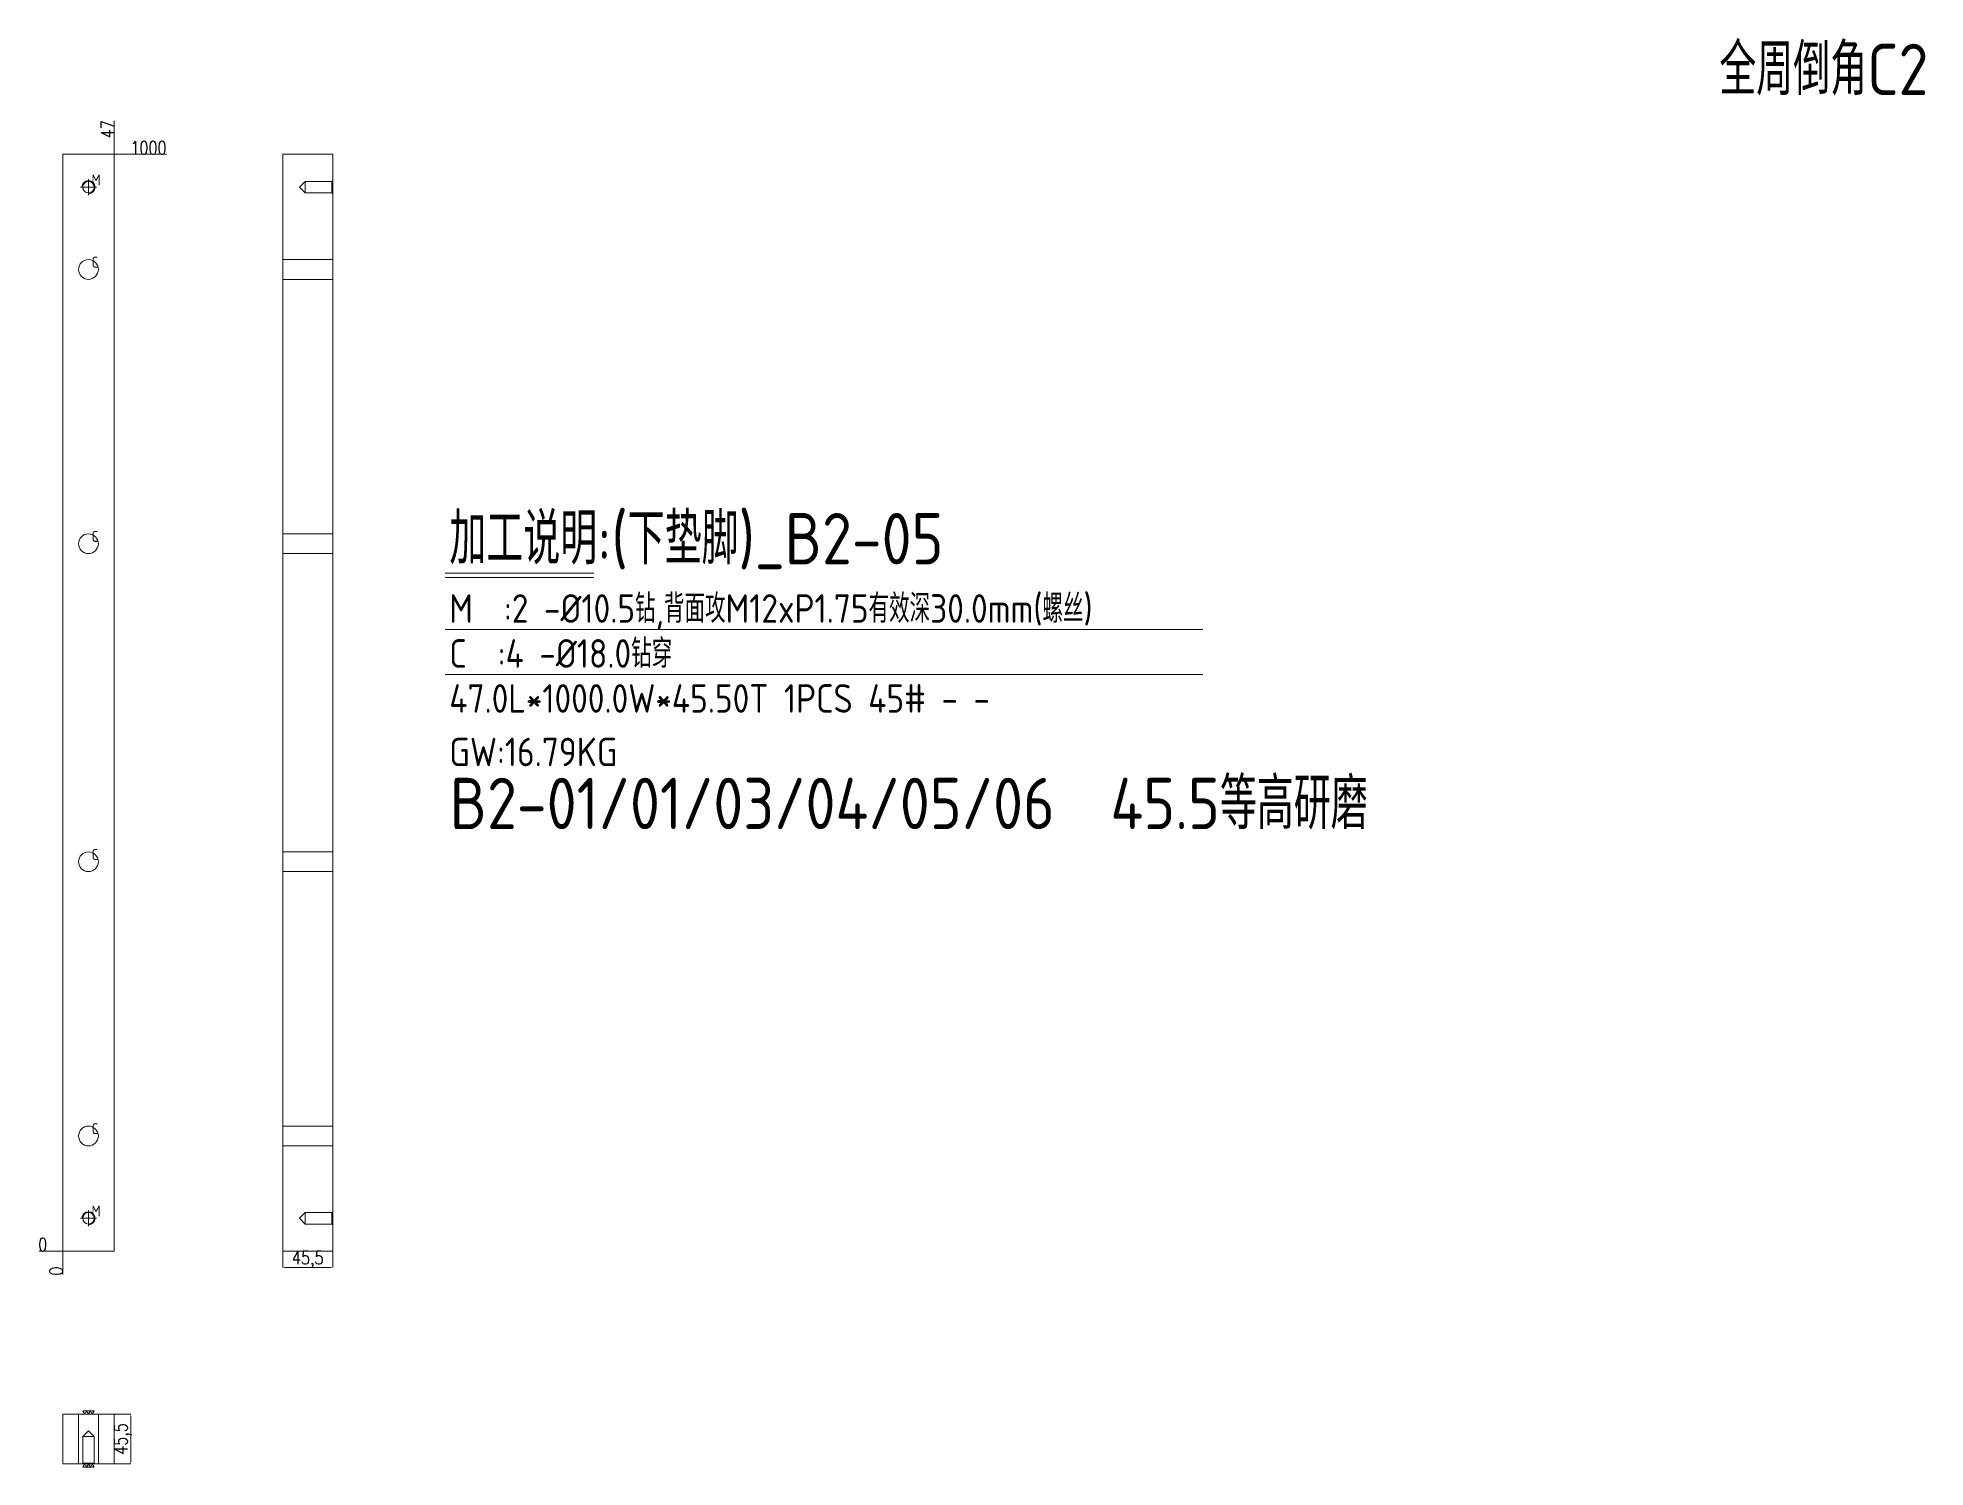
# Model space of a CAD drawing. Header units: millimetres. Extents: x 19503 to 21224, y 6335 to 7638.
import ezdxf

# ---------------------------------------------------------------- set-up
doc = ezdxf.new("R2010")
doc.units = ezdxf.units.MM
doc.linetypes.add('CENTER', pattern=[0])
doc.linetypes.add('DASHED', pattern=[0])
for name, color, linetype, lineweight in [('B2', 8, 'Continuous', 20), ('B2_W', 7, 'Continuous', 25), ('DIM', 4, 'Continuous', 20)]:
    doc.layers.add(name, color=color, linetype=linetype, lineweight=lineweight)
doc.styles.add('gbenor', font='gbenor.shx', dxfattribs={"bigfont": 'gbcbig.shx'})
doc.styles.add('TXT', font='txt.shx', dxfattribs={"width": 0.8, "bigfont": 'ctxt.shx'})
doc.dimstyles.new('零件', dxfattribs={"dimscale": 1.5, "dimtxt": 8, "dimasz": 1, "dimexe": 0, "dimexo": 0, "dimgap": 0, "dimtad": 1, "dimtxsty": 'TXT', "dimcen": 0, "dimclrd": 252, "dimclre": 252, "dimclrt": 4, "dimazin": 3, "dimtp": 0.001, "dimtm": 0.001, "dimtfac": 1, "dimtmove": 0, "dimatfit": 3, "dimlwd": 5, "dimlwe": 5})

# ---------------------------------------------------------------- blocks, each defined once
blk = doc.blocks.new('*D1107')
at = {"layer": 'Defpoints', "color": 0}
for p in [(19573.2, 7531.8), (19588.2, 7531.8), (19526.2, 6531.8)]:
    blk.add_point(p, dxfattribs=at)
at = {"layer": 'DIM', "color": 252, "lineweight": 5}
for p, q in [((19573.2, 7531.8), (19582.2, 7531.8)), ((19582.2, 7531.8), (19585.2, 7531.8)), ((19585.2, 7531.8), (19620.7, 7531.8))]:
    blk.add_line(p, q, dxfattribs=at)
at = {"layer": 'DIM', "color": 4, "lineweight": 5, "insert": (19604.4, 7537.8), "char_height": 12, "attachment_point": 5, "style": 'TXT'}
blk.add_mtext('1000', dxfattribs=at)
blk = doc.blocks.new('*D1108')
at = {"layer": 'Defpoints', "color": 0}
for p in [(19511.2, 6531.8), (19526.2, 6531.8), (19526.2, 6531.8)]:
    blk.add_point(p, dxfattribs=at)
at = {"layer": 'DIM', "color": 252, "lineweight": 5}
blk.add_line((19526.2, 6531.8), (19504.8, 6531.8), dxfattribs=at)
at = {"layer": 'DIM', "color": 4, "lineweight": 5, "insert": (19508, 6537.8), "char_height": 12, "attachment_point": 5, "style": 'TXT'}
blk.add_mtext('0', dxfattribs=at)
blk = doc.blocks.new('*D1109')
at = {"layer": 'Defpoints', "color": 0}
for p in [(19526.2, 6531.8), (19526.2, 6531.8), (19526.2, 6516.8)]:
    blk.add_point(p, dxfattribs=at)
at = {"layer": 'DIM', "color": 252, "lineweight": 5}
blk.add_line((19526.2, 6531.8), (19526.2, 6510.4), dxfattribs=at)
at = {"layer": 'DIM', "color": 4, "lineweight": 5, "insert": (19520.2, 6513.6), "char_height": 12, "attachment_point": 5, "rotation": 90, "style": 'TXT'}
blk.add_mtext('0', dxfattribs=at)
blk = doc.blocks.new('*D1110')
at = {"layer": 'Defpoints', "color": 0}
for p in [(19573.2, 7546.8), (19573.2, 7531.8), (19526.2, 6531.8)]:
    blk.add_point(p, dxfattribs=at)
at = {"layer": 'DIM', "color": 252, "lineweight": 5}
blk.add_line((19573.2, 7531.8), (19573.2, 7562.4), dxfattribs=at)
at = {"layer": 'DIM', "color": 4, "lineweight": 5, "insert": (19567.2, 7554.6), "char_height": 12, "attachment_point": 5, "rotation": 90, "style": 'TXT'}
blk.add_mtext('47', dxfattribs=at)
blk = doc.blocks.new('*D1111')
at = {"layer": 'Defpoints', "color": 0}
for p in [(19573.2, 6383.3), (19573.2, 6337.8), (19588.2, 6337.8)]:
    blk.add_point(p, dxfattribs=at)
at = {"layer": 'DIM', "color": 252, "lineweight": 5}
for p, q in [((19573.2, 6383.3), (19588.2, 6383.3)), ((19588.2, 6381.8), (19588.2, 6339.3)), ((19573.2, 6337.8), (19588.2, 6337.8))]:
    blk.add_line(p, q, dxfattribs=at)
at = {"layer": 'DIM', "color": 252}
for points in [[(19588.5, 6381.8), (19588, 6381.8), (19588.2, 6383.3)], [(19588, 6339.3), (19588.5, 6339.3), (19588.2, 6337.8)]]:
    blk.add_solid(points, dxfattribs=at)
at = {"layer": 'DIM', "color": 4, "lineweight": 5, "insert": (19581.1, 6360.6), "char_height": 12, "attachment_point": 5, "rotation": 90, "style": 'TXT'}
blk.add_mtext('45,5', dxfattribs=at)
blk = doc.blocks.new('*D1112')
at = {"layer": 'Defpoints', "color": 0}
for p in [(19726.9, 6531.8), (19772.4, 6531.8), (19772.4, 6516.8)]:
    blk.add_point(p, dxfattribs=at)
at = {"layer": 'DIM', "color": 252, "lineweight": 5}
for p, q in [((19726.9, 6531.8), (19726.9, 6516.8)), ((19772.4, 6531.8), (19772.4, 6516.8)), ((19728.4, 6516.8), (19770.9, 6516.8))]:
    blk.add_line(p, q, dxfattribs=at)
at = {"layer": 'DIM', "color": 252}
for points in [[(19728.4, 6517.1), (19728.4, 6516.6), (19726.9, 6516.8)], [(19770.9, 6516.6), (19770.9, 6517.1), (19772.4, 6516.8)]]:
    blk.add_solid(points, dxfattribs=at)
at = {"layer": 'DIM', "color": 4, "lineweight": 5, "insert": (19749.6, 6524), "char_height": 12, "attachment_point": 5, "style": 'TXT'}
blk.add_mtext('45,5', dxfattribs=at)

msp = doc.modelspace()

# ---------------------------------------------------------------- linework, layer by layer
at = {"layer": 'B2', "color": 135, "linetype": 'Continuous', "lineweight": 5}
for p, q in [((19526.209, 7531.81), (19573.209, 7531.81)), ((19526.209, 6531.81), (19526.209, 7531.81)), ((19573.209, 7531.81), (19573.209, 6531.81)), ((19726.878, 7531.81), (19726.878, 6531.81)), ((19772.378, 7531.81), (19726.878, 7531.81)), ((19772.378, 6531.81), (19772.378, 7531.81)), ((19573.209, 6531.81), (19526.209, 6531.81)), ((19772.378, 6531.81), (19726.878, 6531.81)), ((19573.209, 6383.309), (19526.209, 6383.309)), ((19526.209, 6337.809), (19526.209, 6383.309)), ((19573.209, 6337.809), (19573.209, 6383.309)), ((19526.209, 6337.809), (19573.209, 6337.809))]:
    msp.add_line(p, q, dxfattribs=at)
at = {"layer": 'B2', "color": 5, "linetype": 'DASHED', "lineweight": 5, "ltscale": 0.514465}
for p, q in [((19747.378, 7507.063), (19742.125, 7501.81)), ((19771.631, 7507.063), (19747.378, 7507.063)), ((19747.378, 7496.557), (19747.378, 7507.063)), ((19772.378, 7507.81), (19771.631, 7507.063)), ((19771.631, 7496.557), (19771.631, 7507.063)), ((19742.125, 7501.81), (19747.378, 7496.557)), ((19747.378, 7496.557), (19771.631, 7496.557)), ((19771.631, 7496.557), (19772.378, 7495.81)), ((19747.378, 6567.063), (19742.125, 6561.81)), ((19742.125, 6561.81), (19747.378, 6556.557)), ((19771.631, 6567.063), (19747.378, 6567.063)), ((19747.378, 6567.063), (19747.378, 6556.557)), ((19747.378, 6556.557), (19771.631, 6556.557)), ((19772.378, 6567.81), (19771.631, 6567.063)), ((19771.631, 6567.063), (19771.631, 6556.557)), ((19771.631, 6556.557), (19772.378, 6555.81)), ((19549.709, 6368.062), (19544.456, 6362.809)), ((19554.962, 6362.809), (19549.709, 6368.062)), ((19544.456, 6362.809), (19544.456, 6338.556)), ((19544.456, 6362.809), (19554.962, 6362.809)), ((19554.962, 6338.556), (19554.962, 6362.809)), ((19544.456, 6338.556), (19543.709, 6337.809)), ((19554.962, 6338.556), (19544.456, 6338.556)), ((19555.709, 6337.809), (19554.962, 6338.556))]:
    msp.add_line(p, q, dxfattribs=at)
at = {"layer": 'B2', "color": 31, "linetype": 'DASHED', "lineweight": 5, "ltscale": 0.514465}
for p, q in [((19772.378, 7435.814), (19726.878, 7435.814)), ((19726.878, 7417.807), (19772.378, 7417.807)), ((19772.378, 7185.814), (19726.878, 7185.814)), ((19726.878, 7167.807), (19772.378, 7167.807)), ((19772.378, 6895.814), (19726.878, 6895.814)), ((19726.878, 6877.807), (19772.378, 6877.807)), ((19772.378, 6645.814), (19726.878, 6645.814)), ((19726.878, 6627.807), (19772.378, 6627.807)), ((19540.706, 6383.309), (19540.706, 6337.809)), ((19558.713, 6337.809), (19558.713, 6383.309))]:
    msp.add_line(p, q, dxfattribs=at)
at = {"layer": 'B2', "color": 30, "linetype": 'DASHED', "lineweight": 5, "ltscale": 0.514465}
for centre in [(19549.709, 7501.81), (19549.709, 6561.81)]:
    msp.add_circle(centre, 5.253, dxfattribs=at)
at = {"layer": 'B2', "color": 42, "linetype": 'Continuous', "lineweight": 5}
for centre in [(19549.709, 7426.81), (19549.709, 7176.81), (19549.709, 6886.81), (19549.709, 6636.81)]:
    msp.add_circle(centre, 9.004, dxfattribs=at)
at = {"layer": 'B2', "color": 30, "linetype": 'DASHED', "lineweight": 5, "ltscale": 0.514465}
for centre in [(19549.709, 7501.81), (19549.709, 6561.81)]:
    msp.add_arc(centre, 6, 270, 180, dxfattribs=at)
at = {"layer": 'B2_W', "color": 1, "linetype": 'CENTER', "lineweight": 5, "ltscale": 0.514465}
for p, q in [((19549.709, 7494.61), (19549.709, 7509.01)), ((19542.509, 7501.81), (19556.909, 7501.81)), ((19542.509, 6561.81), (19556.909, 6561.81)), ((19549.709, 6554.61), (19549.709, 6569.01))]:
    msp.add_line(p, q, dxfattribs=at)
at = {"layer": 'DIM', "color": 8, "linetype": 'Continuous', "lineweight": 5}
for p, q in [((19874.756, 7149.912), (20010.382, 7149.912)), ((19874.756, 7146.012), (20010.382, 7146.012)), ((19874.756, 7098.512), (20565.524, 7098.512)), ((19874.756, 7057.512), (20565.524, 7057.512))]:
    msp.add_line(p, q, dxfattribs=at)
at = {"layer": 'DIM', "color": 1, "linetype": 'Continuous', "lineweight": 5}
for points in [[(19554.905, 6386.309), (19553.173, 6383.309), (19551.441, 6386.309), (19549.709, 6383.309), (19547.977, 6386.309), (19546.245, 6383.309), (19544.513, 6386.309), (19554.905, 6386.309)], [(19544.513, 6334.809), (19546.245, 6337.809), (19547.977, 6334.809), (19549.709, 6337.809), (19551.441, 6334.809), (19553.173, 6337.809), (19554.905, 6334.809), (19544.513, 6334.809)]]:
    msp.add_lwpolyline(points, close=True, dxfattribs=at)

# ---------------------------------------------------------------- texts
at = {"layer": 'DIM', "color": 6, "lineweight": 5, "style": 'gbenor'}
for s, p in [('全周倒角C2', (21036.485, 7585.785)), ('B2-01/01/03/04/05/06  45.5等高研磨', (19879.093, 6916.589))]:
    msp.add_text(s, height=46.8, dxfattribs=at).set_placement(p)
at = {"layer": 'DIM', "color": 4, "lineweight": 5, "style": 'gbenor'}
for s, height, p in [('M', 10, (19552.469, 7503.441)), ('C', 10, (19552.529, 7428.471)), ('加工说明:(下垫脚)_B2-05', 46.8, (19878.727, 7157.989)), ('C', 10, (19552.529, 7178.471)), ('M  :2 -%%c10.5钻,背面攻M12xP1.75有效深30.0mm(螺丝)', 26, (19878.656, 7104.732)), ('C  :4 -%%c18.0钻穿', 26, (19878.656, 7063.732)), ('47.0L*1000.0W*45.50T 1PCS 45# - -', 26, (19878.656, 7022.732)), ('GW:16.79KG', 26, (19878.656, 6973.932)), ('C', 10, (19552.529, 6888.471)), ('C', 10, (19552.529, 6638.471)), ('M', 10, (19552.469, 6563.441))]:
    msp.add_text(s, height=height, dxfattribs=at).set_placement(p)

# ---------------------------------------------------------------- dimensions: what is measured, and where the dimension line sits
at = {"layer": 'DIM', "lineweight": 5}
for feature_location, offset, dtype, origin, picture, middle in [((19573.209, 7531.81), (0, 15), 1, (19526.209, 6531.81), '*D1110', (19567.209, 7554.581)), ((19573.209, 7531.81), (15, 0), 0, (19526.209, 6531.81), '*D1107', (19604.438, 7537.81)), ((19526.209063089, 6531.810079319), (-15, 0), 0, (19526.209063089, 6531.810079319), '*D1108', (19508.009063089, 6537.810079319)), ((19526.209063089, 6531.810079319), (0, -15), 1, (19526.209063089, 6531.810079319), '*D1109', (19520.209063089, 6513.610079319))]:
    dim = msp.add_ordinate_dim(feature_location=feature_location, offset=offset, dtype=dtype, origin=origin, dimstyle='零件', dxfattribs=at)
    dim.commit()
    dim.dimension.update_dxf_attribs({"geometry": picture, "text_midpoint": middle})
dim = msp.add_linear_dim(base=(19772.378, 6516.81), p1=(19726.878, 6531.81), p2=(19772.378, 6531.81), dimstyle='零件', dxfattribs=at)
dim.commit()
dim.dimension.update_dxf_attribs({"geometry": '*D1112', "text_midpoint": (19749.628, 6523.953)})
dim = msp.add_linear_dim(base=(19588.209, 6337.809), p1=(19573.209, 6383.309), p2=(19573.209, 6337.809), angle=90, dimstyle='零件', dxfattribs=at)
dim.commit()
dim.dimension.update_dxf_attribs({"geometry": '*D1111', "text_midpoint": (19581.066, 6360.559)})

doc.saveas('drawing.dxf')
